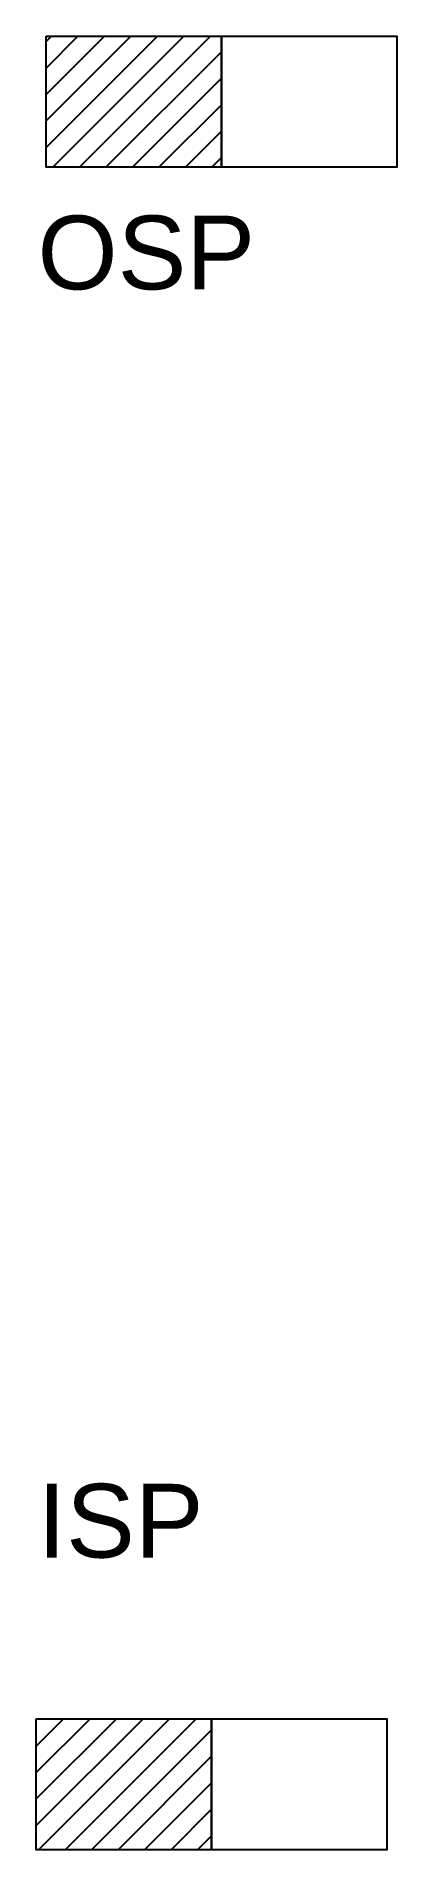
# Model space of a CAD drawing. Header units: millimetres. Extents: x 37757 to 38368, y 36616 to 39691.
import ezdxf
from ezdxf.enums import TextEntityAlignment as Align

# ---------------------------------------------------------------- set-up
doc = ezdxf.new("R2010")
doc.units = ezdxf.units.MM
doc.header["$MEASUREMENT"] = 0
doc.layers.get('defpoints').update_dxf_attribs({"color": 4, "lineweight": 30})
doc.layers.add('-02 KEYPLAN', color=1, linetype='Continuous')
doc.styles.add('ARIAL', font='arial.ttf')
doc.styles.add('GD1-2500', font='arial.ttf', dxfattribs={"height": 6250})
doc.styles.add('GD1-50(2)', font='arial.ttf', dxfattribs={"height": 125})
doc.styles.add('GD1-5000', font='arial.ttf', dxfattribs={"height": 12500})
pattern_1 = [(45, (-434012.423, 15201.995), (-22.4506403, 22.4506403), [])]

# ---------------------------------------------------------------- blocks, each defined once
blk = doc.blocks.new('*U4')
h = blk.add_hatch()
h.set_pattern_fill('ANSI31', color=256, scale=10, style=0)
h.set_pattern_definition(pattern_1)
h.paths.add_polyline_path([(297, 222), (0, 222), (0, 0), (297, 0)])
blk.add_lwpolyline([(0, 222), (297, 222), (297, 0), (0, 0)], close=True)
at = {"layer": 'defpoints', "style": 'GD1-5000'}
blk.add_attdef('VIEWNO_NONVIS', text='', height=50, dxfattribs=at).set_placement((148.3, 111.1), align=Align.MIDDLE_CENTER)
at = {"layer": 'defpoints', "style": 'GD1-2500', "flags": 1}
for tag, height, p in [('YLOCATION', 6.79, (0, 114.4)), ('VIEWCENTRE', 6.79, (148.5, 114.4)), ('FULLORPARTIAL', 6.79, (103.2, 63.7)), ('FLOOR', 6.79, (103.2, 55)), ('KEYPLAN', 6.79, (103.2, 46.5)), ('VPSCALE', 10, (0, 22.6)), ('ORIGIN', 10, (0, 5)), ('XLOCATION', 6.79, (148.5, 3.4))]:
    blk.add_attdef(tag, text='', height=height, dxfattribs=at).set_placement(p, align=Align.MIDDLE_LEFT)
blk = doc.blocks.new('*U5')
h = blk.add_hatch()
h.set_pattern_fill('ANSI31', color=256, scale=10, style=0)
h.set_pattern_definition(pattern_1)
h.paths.add_polyline_path([(297, 222), (0, 222), (0, 0), (297, 0)])
blk.add_lwpolyline([(0, 222), (297, 222), (297, 0), (0, 0)], close=True)
at = {"layer": 'defpoints', "style": 'GD1-5000'}
blk.add_attdef('VIEWNO_NONVIS', text='', height=50, dxfattribs=at).set_placement((148.3, 111.1), align=Align.MIDDLE_CENTER)
at = {"layer": 'defpoints', "style": 'ARIAL', "flags": 1}
blk.add_attdef('VPSCALE', (149.8, 114.7), '', height=10, dxfattribs=at)
at = {"layer": 'defpoints', "style": 'GD1-2500', "flags": 1}
for tag, height, p in [('YLOCATION', 6.79, (0, 114.4)), ('VIEWCENTRE', 6.79, (148.5, 114.4)), ('FULLORPARTIAL', 6.79, (109.6, 74.3)), ('FLOOR', 6.79, (109.6, 65.6)), ('KEYPLAN', 6.79, (109.6, 57.2)), ('ORIGIN', 10, (0, 5)), ('XLOCATION', 6.79, (148.5, 3.4))]:
    blk.add_attdef(tag, text='', height=height, dxfattribs=at).set_placement(p, align=Align.MIDDLE_LEFT)
blk = doc.blocks.new('ISPVIEWPORT-FRAME')
at = {"layer": '-02 KEYPLAN'}
blk.add_lwpolyline([(0, 222), (297, 222), (297, 0), (0, 0)], close=True, dxfattribs=at)
blk.add_lwpolyline([(0, 222), (297, 222), (297, 0), (0, 0)], close=True)
at = {"layer": '-02 KEYPLAN', "style": 'GD1-5000'}
blk.add_attdef('VIEWNO_VIS', text='', height=6.5, dxfattribs=at).set_placement((9.5, 211), align=Align.MIDDLE_CENTER)
blk = doc.blocks.new('OSPVIEWPORT-FRAME')
at = {"layer": '-02 KEYPLAN'}
blk.add_lwpolyline([(0, 222), (297, 222), (297, 0), (0, 0)], close=True, dxfattribs=at)
blk.add_lwpolyline([(0, 222), (297, 222), (297, 0), (0, 0)], close=True)
at = {"layer": '-02 KEYPLAN', "style": 'GD1-5000'}
blk.add_attdef('VIEWNO_VIS', text='', height=6.5, dxfattribs=at).set_placement((9.5, 211), align=Align.MIDDLE_CENTER)

msp = doc.modelspace()

# ---------------------------------------------------------------- block references
at = {"layer": '-02 KEYPLAN'}
for name, p in [('OSPVIEWPORT-FRAME', (38071, 39468.8)), ('ISPVIEWPORT-FRAME', (38054.3, 36615.6))]:
    msp.add_blockref(name, p, dxfattribs=at)
for name, p in [('*U4', (37774, 39468.8)), ('*U5', (37757.3, 36615.6))]:
    msp.add_blockref(name, p)

# ---------------------------------------------------------------- texts
at = {"layer": '-02 KEYPLAN', "style": 'GD1-50(2)'}
for s, p in [('OSP', (37759.3, 39261.6)), ('ISP', (37759.3, 37111.1))]:
    msp.add_text(s, height=125, dxfattribs=at).set_placement(p)

doc.saveas('drawing.dxf')
